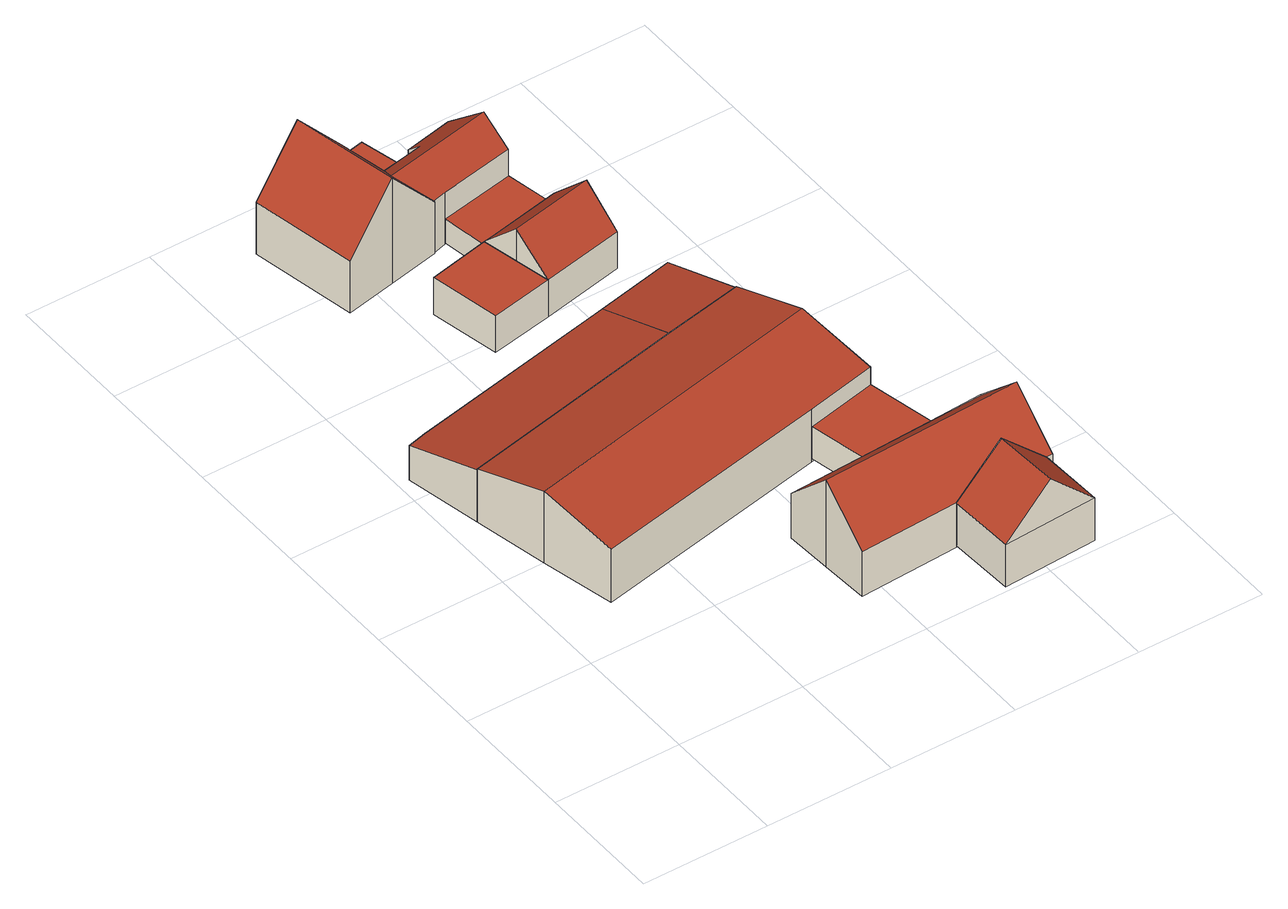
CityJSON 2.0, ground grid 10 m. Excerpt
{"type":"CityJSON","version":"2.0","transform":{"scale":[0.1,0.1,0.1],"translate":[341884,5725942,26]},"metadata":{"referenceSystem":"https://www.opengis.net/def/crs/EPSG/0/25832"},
"CityObjects":{
"building1":{"type":"Building","attributes":{"Geometrietyp2DReferenz":"3000","Gemeindeschluessel":"05170016","function":"31001_2724","roofType":"2100","measuredHeight":4.52},"address":[{"country":"Germany","locality":"Hünxe","thoroughfareNumber":"6","thoroughfareName":"Höfkensfeld"}],"geometry":[{"type":"Solid","lod":"2","boundaries":[[[[0,1,2,3]],[[4,5,1,0]],[[6,7,5,4]],[[8,9,7,6]],[[10,11,9,8]],[[3,2,11,10]],[[8,6,4,0,3,10]],[[1,5,7,9,11,2]]]],"semantics":{"surfaces":[{"type":"WallSurface"},{"type":"RoofSurface"},{"type":"GroundSurface"}],"values":[[0,0,0,0,0,0,1,2]]}}]},
"building2":{"type":"Building","attributes":{"Geometrietyp2DReferenz":"3000","Gemeindeschluessel":"05170016","function":"31001_2721","roofType":"3100","measuredHeight":6.25},"address":[{"country":"Germany","locality":"Hünxe","thoroughfareNumber":"8","thoroughfareName":"Höfkensfeld"}],"geometry":[{"type":"Solid","lod":"2","boundaries":[[[[12,13,14,15]],[[16,2,13,12]],[[17,11,2,16]],[[18,19,11,17]],[[20,21,19,18]],[[22,23,21,20]],[[24,25,23,22]],[[15,14,25,24]],[[18,17,16,12,20]],[[15,24,22,20,12]],[[13,2,11,19,21,23,25,14]]]],"semantics":{"surfaces":[{"type":"WallSurface"},{"type":"RoofSurface"},{"type":"GroundSurface"}],"values":[[0,0,0,0,0,0,0,0,1,1,2]]}}]},
"building3":{"type":"Building","attributes":{"Geometrietyp2DReferenz":"3000","Gemeindeschluessel":"05170016","function":"31001_2723","roofType":"1000","measuredHeight":3.23},"address":[{"country":"Germany","locality":"Hünxe","thoroughfareNumber":"6","thoroughfareName":"Höfkensfeld"}],"geometry":[{"type":"Solid","lod":"2","boundaries":[[[[26,27,28,29]],[[30,31,27,26]],[[32,33,31,30]],[[29,28,33,32]],[[30,26,29,32]],[[27,31,33,28]]]],"semantics":{"surfaces":[{"type":"WallSurface"},{"type":"RoofSurface"},{"type":"GroundSurface"}],"values":[[0,0,0,0,1,2]]}}]},
"building4":{"type":"Building","attributes":{"Gemeindeschluessel":"05170016","Geometrietyp2DReferenz":"3000","function":"31001_1210"},"address":[{"country":"Germany","locality":"Hünxe","thoroughfareNumber":"8","thoroughfareName":"Höfkensfeld"}],"children":["building4-1","building4-2"]},
"building4-1":{"type":"BuildingPart","attributes":{"roofType":"3100","measuredHeight":7.54},"parents":["building4"],"geometry":[{"type":"MultiSurface","lod":"2","boundaries":[[[34,35,36,37]],[[38,39,35,34]],[[40,41,39,38]],[[42,43,41,40]],[[44,45,43,42]],[[46,47,45,44]],[[48,49,47,46]],[[50,51,49,48]],[[52,53,51,50]],[[34,37,52,50,48,38]],[[46,44,42,40,38,48]],[[36,35,39,41,43,45,47,49,51,53]],[[54,55,36,53]],[[52,37,55,54]]],"semantics":{"surfaces":[{"type":"WallSurface"},{"type":"RoofSurface"},{"type":"GroundSurface"},{"type":"ClosureSurface"}],"values":[0,0,0,0,0,0,0,0,0,1,1,2,0,3]}}]},
"building4-2":{"type":"BuildingPart","attributes":{"roofType":"3100","measuredHeight":7.38},"address":[{"country":"Germany","locality":"Hünxe","thoroughfareNumber":"8","thoroughfareName":"Höfkensfeld"}],"parents":["building4"],"geometry":[{"type":"Solid","lod":"2","boundaries":[[[[56,57,54,52]],[[58,59,57,56]],[[37,55,59,58]],[[56,60,58]],[[37,61,52]],[[52,61,60,56]],[[58,60,61,37]],[[57,59,55,54]],[[54,55,37,52]]]],"semantics":{"surfaces":[{"type":"WallSurface"},{"type":"RoofSurface"},{"type":"GroundSurface"},{"type":"ClosureSurface"}],"values":[[0,0,0,0,0,1,1,2,3]]}}]},
"building5":{"type":"Building","attributes":{"Gemeindeschluessel":"05170016","Geometrietyp2DReferenz":"3000","function":"31001_1010"},"address":[{"country":"Germany","locality":"Hünxe","thoroughfareNumber":"6","thoroughfareName":"Höfkensfeld"}],"children":["building5-1","building5-2"]},
"building5-1":{"type":"BuildingPart","attributes":{"roofType":"3100","measuredHeight":9.22},"parents":["building5"],"geometry":[{"type":"Solid","lod":"2","boundaries":[[[[62,63,64,65]],[[66,67,63,62]],[[68,69,67,66]],[[70,71,69,68]],[[72,73,71,70]],[[74,75,73,72]],[[76,77,78,79]],[[65,64,77,76]],[[76,79,74,72,70,68,65]],[[66,62,65,68]],[[63,67,69,71,73,75,78,77,64]],[[79,78,75,74]]]],"semantics":{"surfaces":[{"type":"WallSurface"},{"type":"RoofSurface"},{"type":"GroundSurface"},{"type":"ClosureSurface"}],"values":[[0,0,0,0,0,0,0,0,1,1,2,3]]}}]},
"building5-2":{"type":"BuildingPart","attributes":{"roofType":"5000","measuredHeight":6.4},"parents":["building5"],"geometry":[{"type":"Solid","lod":"2","boundaries":[[[[80,81,82,83]],[[84,85,81,80]],[[79,78,85,84]],[[86,87,75,74]],[[88,89,87,86]],[[90,91,89,88]],[[92,93,91,90]],[[83,82,93,92]],[[86,74,94,83,92,90,88]],[[74,79,94]],[[84,80,83,94,79]],[[81,85,78,75,87,89,91,93,82]],[[74,75,78,79]]]],"semantics":{"surfaces":[{"type":"WallSurface"},{"type":"RoofSurface"},{"type":"GroundSurface"},{"type":"ClosureSurface"}],"values":[[0,0,0,0,0,0,0,0,1,1,1,2,3]]}}]},
"building6":{"type":"Building","attributes":{"Geometrietyp2DReferenz":"3000","Gemeindeschluessel":"05170016","function":"31001_2720","roofType":"1000","measuredHeight":2.87},"address":[{"country":"Germany","locality":"Hünxe","thoroughfareNumber":"8","thoroughfareName":"Höfkensfeld"}],"geometry":[{"type":"Solid","lod":"2","boundaries":[[[[95,96,97,98]],[[99,100,96,95]],[[101,102,100,99]],[[98,97,102,101]],[[99,95,98,101]],[[96,100,102,97]]]],"semantics":{"surfaces":[{"type":"WallSurface"},{"type":"RoofSurface"},{"type":"GroundSurface"}],"values":[[0,0,0,0,1,2]]}}]},
"building7":{"type":"Building","attributes":{"Geometrietyp2DReferenz":"3000","Gemeindeschluessel":"05170016","function":"51009_1610","roofType":"1000","measuredHeight":3.3},"geometry":[{"type":"Solid","lod":"2","boundaries":[[[[103,104,105,106]],[[107,108,104,103]],[[109,110,108,107]],[[106,105,110,109]],[[107,103,106,109]],[[104,108,110,105]]]],"semantics":{"surfaces":[{"type":"WallSurface"},{"type":"RoofSurface"},{"type":"GroundSurface"}],"values":[[0,0,0,0,1,2]]}}]},
"building8":{"type":"Building","attributes":{"Geometrietyp2DReferenz":"3000","Gemeindeschluessel":"05170016","function":"31001_2723","roofType":"2100","measuredHeight":4.47},"address":[{"country":"Germany","locality":"Hünxe","thoroughfareNumber":"6","thoroughfareName":"Höfkensfeld"}],"geometry":[{"type":"Solid","lod":"2","boundaries":[[[[111,19,112,113]],[[10,11,19,111]],[[8,9,11,10]],[[113,112,9,8]],[[10,111,113,8]],[[19,11,9,112]]]],"semantics":{"surfaces":[{"type":"WallSurface"},{"type":"RoofSurface"},{"type":"GroundSurface"}],"values":[[0,0,0,0,1,2]]}}]},
"building9":{"type":"Building","attributes":{"Geometrietyp2DReferenz":"3000","Gemeindeschluessel":"05170016","function":"31001_2463","roofType":"3100","measuredHeight":6.03},"address":[{"country":"Germany","locality":"Hünxe","thoroughfareNumber":"6","thoroughfareName":"Höfkensfeld"}],"geometry":[{"type":"Solid","lod":"2","boundaries":[[[[32,33,114,115]],[[116,117,33,32]],[[118,119,117,116]],[[120,121,119,118]],[[122,123,121,120]],[[29,28,123,122]],[[115,114,28,29]],[[118,116,32,115,120]],[[29,122,120,115]],[[33,117,119,121,123,28,114]]]],"semantics":{"surfaces":[{"type":"WallSurface"},{"type":"RoofSurface"},{"type":"GroundSurface"}],"values":[[0,0,0,0,0,0,0,1,1,2]]}}]},
"building10":{"type":"Building","attributes":{"Geometrietyp2DReferenz":"3000","Gemeindeschluessel":"05170016","function":"31001_2720","roofType":"9999","measuredHeight":2.1},"address":[{"country":"Germany","locality":"Hünxe","thoroughfareNumber":"6","thoroughfareName":"Höfkensfeld"}],"geometry":[{"type":"Solid","lod":"2","boundaries":[[[[124,125,126,127]],[[125,128,129,126]],[[124,130,128,125]],[[127,131,130,124]],[[126,129,131,127]],[[128,130,131,129]]]],"semantics":{"surfaces":[{"type":"RoofSurface"},{"type":"WallSurface"},{"type":"GroundSurface"}],"values":[[0,1,1,1,1,2]]}}]}
},
"vertices":[
[9,318,32],[9,318,2],[21,258,2],[21,258,47],[24,322,32],[24,322,2],[177,353,32],[177,353,2],[192,356,32],[192,356,2],[204,296,47],[204,296,2],
[33,199,64],[33,199,2],[46,141,2],[46,141,48],[21,258,48],[204,296,48],[266,308,48],[266,308,2],[278,250,64],[278,250,2],[291,191,48],[291,191,2],[235,179,48],[235,179,2],
[130,390,33],[130,390,1],[179,399,1],[179,399,33],[119,445,33],[119,445,1],[167,455,33],[167,455,1],
[183,49,42],[183,49,3],[262,53,3],[262,53,42],[181,87,79],[181,87,3],[179,124,42],[179,124,3],[246,127,42],[246,127,3],[304,130,42],[304,130,3],[338,132,42],[338,132,3],[340,94,79],[340,94,3],[342,56,42],[342,56,3],[337,56,42],[337,56,3],[337,56,5],[262,53,5],
[339,4,42],[339,4,5],[264,0,42],[264,0,5],[302,2,79],[299,54,79],
[75,478,46],[75,478,1],[115,486,1],[115,486,93],[59,562,46],[59,562,1],[98,570,93],[98,570,1],[138,577,46],[138,577,1],[145,539,47],[145,539,1],[146,539,46],[146,539,1],[155,494,46],[155,494,1],[155,495,1],[155,495,46],
[225,509,46],[225,509,1],[221,531,1],[221,531,65],[166,498,46],[166,498,1],[167,543,46],[167,543,1],[179,545,46],[179,545,1],[177,555,37],[177,555,1],[215,563,37],[215,563,1],[134,514,65],
[304,130,33],[304,130,5],[291,191,5],[291,191,33],[246,127,33],[246,127,5],[235,179,33],[235,179,5],
[167,543,35],[167,543,2],[158,581,2],[158,581,35],[145,539,35],[145,539,2],[138,577,35],[138,577,2],
[266,308,47],[254,369,2],[254,369,32],
[173,427,1],[173,427,61],[173,456,33],[173,456,1],[233,468,33],[233,468,1],[239,440,61],[239,440,1],[244,412,33],[244,412,1],
[173,456,23],[233,468,23],[225,509,23],[166,498,23],[233,468,2],[225,509,2],[173,456,2],[166,498,2]
]}
